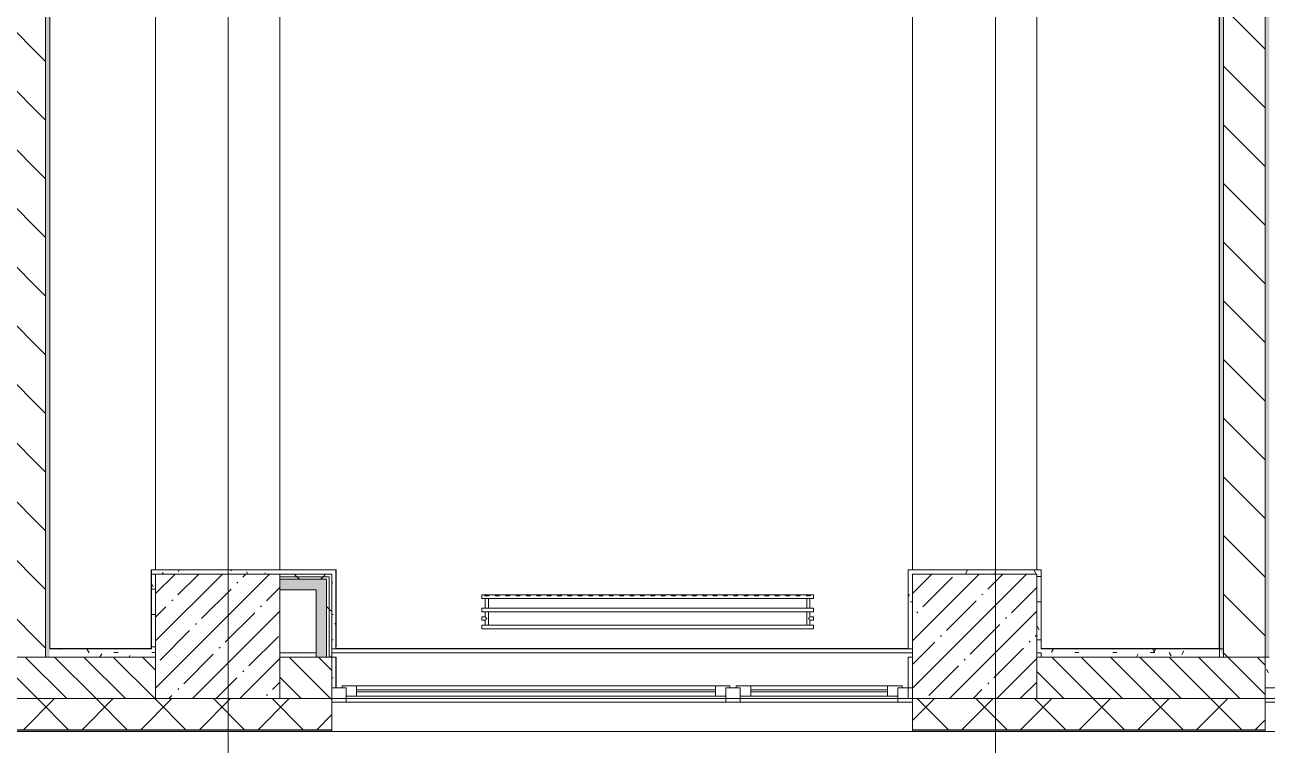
# Model space of a CAD drawing. Header units: millimetres. Extents: x -1113 to 415037, y -3642 to 354837.
# Drawn here: x 173702 to 179692, y -325 to 3148 of the extents above; entities that cross this region are included whole.
import ezdxf

# ---------------------------------------------------------------- set-up
doc = ezdxf.new("R2010")
doc.units = ezdxf.units.MM
for name, color, linetype, lineweight in [('A-FLOR', 7, 'Continuous', 9), ('A-GLAZ', 7, 'Continuous', 9), ('A-GLAZ-1', 7, 'Continuous', 5), ('A-WALL', 7, 'Continuous', 5), ('I-WALL', 7, 'Continuous', 5), ('S-COLS', 7, 'Continuous', 9), ('S-COLS-1', 7, 'Continuous', 5), ('Оси', 7, 'Continuous', 9)]:
    doc.layers.add(name, color=color, linetype=linetype, lineweight=lineweight)
for name, color, linetype, lineweight, true_color in [('A-WALL-1', 9, 'Continuous', 5, 0x808080), ('A-WALL-FNSH-1', 9, 'Continuous', 5, 0x808080), ('M-EQPM-1', 7, 'Continuous', 9, 0xb2b2b2)]:
    doc.layers.add(name, color=color, linetype=linetype, lineweight=lineweight, true_color=true_color)
pattern_1 = [(135, (148772.12, -1e-08), (-141.4214, -141.4214), [])]
pattern_2 = [(135, (148772.12, -1e-08), (-70.71068, -70.71068), [])]
pattern_3 = [(0, (148772.123, -1e-08), (243.84, 60.96), [20.117, -162.763, 20.117, -162.763, -975.36]), (0, (148772.123, -1e-08), (243.84, 60.96), [-365.76, 20.117, -345.643, 20.117, -162.763, -426.72]), (0, (148772.123, -1e-08), (243.84, 60.96), [-914.4, 20.117, -101.803, 20.117, -284.683]), (120, (148863.563, 30.48), (-174.71291, 180.69163), [20.117, -162.763, 20.117, -162.763, -975.36]), (120, (148863.563, 30.48), (-174.71291, 180.69163), [-365.76, 20.117, -345.643, 20.117, -162.763, -426.72]), (120, (148863.563, 30.48), (-174.71291, 180.69163), [-914.4, 20.117, -101.803, 20.117, -284.683]), (240, (148894.043, 152.4), (-69.12709, -241.65163), [20.117, -162.763, 20.117, -162.763, -975.36]), (240, (148894.043, 152.4), (-69.12709, -241.65163), [-365.76, 20.117, -345.643, 20.117, -162.763, -426.72]), (240, (148894.043, 152.4), (-69.12709, -241.65163), [-914.4, 20.117, -101.803, 20.117, -284.683])]
pattern_4 = [(45, (148772.12, -1e-08), (-212.132, 212.132), []), (135, (148772.12, -1e-08), (-212.132, -212.132), [])]

# ---------------------------------------------------------------- blocks, each defined once
blk = doc.blocks.new('BSC_Колонна _Прямоугольная - 600х600-V283-Объем проектирования 2 этажа')
at = {"layer": 'S-COLS-1'}
h = blk.add_hatch(dxfattribs=at)
h.set_pattern_fill('FP_9', color=256, style=0, pattern_type=2)
h.set_pattern_definition([(45, (-25860, -200), (-114.0493, 114.0493), []), (45, (-25745.95, -200), (-114.0493, 114.0493), [201.613, -40.323, 6.706, -33.617])])
h.paths.add_polyline_path([(270.5, -300), (300, -300), (300, 300), (-300, 300), (-300, -300)])
for p, q in [((300, 300), (-300, 300)), ((-300, 300), (-300, -300)), ((300, -300), (300, 300)), ((-300, -300), (300, -300))]:
    blk.add_line(p, q, dxfattribs=at)
blk = doc.blocks.new('BSC_Колонна _Прямоугольная - 600х600-V284-Объем проектирования 2 этажа')
at = {"layer": 'S-COLS-1'}
h = blk.add_hatch(dxfattribs=at)
h.set_pattern_fill('FP_10', color=256, style=0, pattern_type=2)
h.set_pattern_definition([(45, (-29509.74, -200), (-114.04925, 114.04925), []), (45, (-29395.7, -200), (-114.04925, 114.04925), [201.613, -40.323, 6.706, -33.617])])
h.paths.add_polyline_path([(-300, -300), (300, -300), (300, 300), (-300, 300), (-300, -206.9)])
for p, q in [((300, 300), (-300, 300)), ((-300, 300), (-300, -300)), ((300, -300), (300, 300)), ((-300, -300), (300, -300))]:
    blk.add_line(p, q, dxfattribs=at)
blk = doc.blocks.new('120_Окно_СКБ_2Ст - 120_Окно_СКБ_2Ст 2100х2400 _мал створка справа_-22446225-Объем проектирования 2 этажа')
at = {"layer": 'A-GLAZ'}
for p, q in [((-1050, -127), (-1050, -57)), ((-1050, -57), (-980, -57)), ((-980, -57), (-980, -127)), ((150, -127), (150, -57)), ((150, -57), (220, -57)), ((220, -57), (220, -127)), ((980, -127), (980, -57)), ((980, -57), (1050, -57)), ((1050, -57), (1050, -127)), ((150, -87), (-980, -87)), ((-980, -87), (-980, -127)), ((-930, -137), (-930, -87)), ((100, -137), (100, -87)), ((150, -127), (150, -87)), ((980, -87), (220, -87)), ((220, -87), (220, -127)), ((270, -137), (270, -87)), ((930, -137), (930, -87)), ((980, -127), (980, -87)), ((-980, -127), (-1050, -127)), ((-980, -127), (-1000, -127)), ((-1000, -127), (-1000, -137)), ((-1000, -137), (170, -137)), ((170, -137), (-1000, -137)), ((220, -127), (150, -127)), ((170, -127), (150, -127)), ((170, -137), (170, -127)), ((220, -127), (200, -127)), ((200, -127), (200, -137)), ((200, -137), (1000, -137)), ((1000, -137), (200, -137)), ((1050, -127), (980, -127)), ((1000, -127), (980, -127)), ((1000, -137), (1000, -127))]:
    blk.add_line(p, q, dxfattribs=at)
at = {"layer": 'A-GLAZ-1'}
for p, q in [((1050, -57), (-1050, -57)), ((-930, -107), (100, -107)), ((100, -117), (-930, -117)), ((270, -107), (930, -107)), ((930, -117), (270, -117)), ((-1030, -127), (-1000, -127)), ((170, -127), (200, -127)), ((1000, -127), (1030, -127))]:
    blk.add_line(p, q, dxfattribs=at)
blk = doc.blocks.new('120_Окно_СКБ_2Ст - 120_Окно_СКБ_2Ст 2800х2500 4-24273432-Объем проектирования 2 этажа')
at = {"layer": 'A-GLAZ'}
for p, q in [((-1400, -127), (-1400, -57)), ((-1400, -57), (-1330, -57)), ((-1330, -57), (-1330, -127)), ((-570, -127), (-570, -57)), ((-570, -57), (-500, -57)), ((-500, -57), (-500, -127)), ((1330, -127), (1330, -57)), ((1330, -57), (1400, -57)), ((1400, -57), (1400, -127)), ((-570, -87), (-1330, -87)), ((-1330, -87), (-1330, -127)), ((-1280, -137), (-1280, -87)), ((-620, -137), (-620, -87)), ((-570, -127), (-570, -87)), ((1330, -87), (-500, -87)), ((-500, -87), (-500, -127)), ((-450, -137), (-450, -87)), ((1280, -137), (1280, -87)), ((1330, -127), (1330, -87)), ((-1330, -127), (-1400, -127)), ((-1330, -127), (-1350, -127)), ((-1350, -127), (-1350, -137)), ((-1350, -137), (-550, -137)), ((-550, -137), (-1350, -137)), ((-500, -127), (-570, -127)), ((-550, -127), (-570, -127)), ((-550, -137), (-550, -127)), ((-500, -127), (-520, -127)), ((-520, -127), (-520, -137)), ((-520, -137), (1350, -137)), ((1350, -137), (-520, -137)), ((1400, -127), (1330, -127)), ((1350, -127), (1330, -127)), ((1350, -137), (1350, -127))]:
    blk.add_line(p, q, dxfattribs=at)
at = {"layer": 'A-GLAZ-1'}
for p, q in [((1400, -57), (-1400, -57)), ((-1280, -107), (-620, -107)), ((-620, -117), (-1280, -117)), ((-450, -107), (1280, -107)), ((1280, -117), (-450, -117)), ((-1400, -127), (-1350, -127)), ((-550, -127), (-520, -127)), ((1350, -127), (1380, -127))]:
    blk.add_line(p, q, dxfattribs=at)
blk = doc.blocks.new('radiator_prado_classic_z_tip_30_po exemplyaru - Classic Z Тип 30-500-V449-Объем проектирования 2 этажа')
at = {"layer": 'M-EQPM-1'}
for p, q in [((0, -64), (0, -82)), ((0, -64), (1600, -64)), ((1600, -64), (0, -64)), ((0, -82), (0, -64)), ((0, -82), (1600, -82)), ((18.5, -82), (0, -82)), ((17.5, -106.5), (0, -106.5)), ((17.5, -106.5), (0, -106.5)), ((0, -121.5), (0, -106.5)), ((0, -106.5), (0, -107.5)), ((0, -107.5), (0, -112.1)), ((0, -107.5), (0, -108.7)), ((0, -110.3), (0, -107.5)), ((0, -107.5), (0, -107.5)), ((0, -108.7), (0, -110.3)), ((0, -110.3), (0, -114)), ((0, -114), (0, -110.3)), ((0, -112.1), (0, -120.5)), ((0, -114), (0, -117.8)), ((0, -120.5), (0, -114)), ((0, -117.8), (0, -119.3)), ((0, -119.3), (0, -120.5)), ((17.5, -82), (17.5, -106.5)), ((17.5, -82), (17.5, -106.5)), ((17.5, -82), (17.8, -82)), ((18.5, -82), (17.5, -82)), ((17.5, -82), (18.5, -82)), ((30.3, -82), (17.5, -82)), ((17.8, -82), (18.5, -82)), ((18.5, -82), (32.2, -82)), ((32.2, -82), (18.5, -82)), ((18.5, -82), (32.2, -82)), ((32.5, -82), (30.3, -82)), ((32.2, -82), (32.5, -82)), ((32.5, -82), (32.2, -82)), ((32.2, -82), (32.5, -82)), ((1567.8, -82), (32.2, -82)), ((32.5, -146), (32.5, -82)), ((32.5, -146), (32.5, -82)), ((1567.5, -82), (1567.5, -146)), ((1567.5, -82), (1567.5, -146)), ((1567.5, -82), (1567.8, -82)), ((1568.5, -82), (1567.5, -82)), ((1567.5, -82), (1567.8, -82)), ((1567.8, -82), (1567.5, -82)), ((1567.8, -82), (1581.5, -82)), ((1567.8, -82), (1581.5, -82)), ((1581.5, -82), (1567.8, -82)), ((1582.2, -82), (1568.5, -82)), ((1581.5, -82), (1582.5, -82)), ((1581.5, -82), (1582.2, -82)), ((1582.5, -82), (1581.5, -82)), ((1600, -82), (1581.5, -82)), ((1582.5, -82), (1582.2, -82)), ((1582.2, -82), (1582.5, -82)), ((1582.5, -106.5), (1582.5, -82)), ((1582.5, -106.5), (1582.5, -82)), ((1600, -106.5), (1582.5, -106.5)), ((1600, -106.5), (1582.5, -106.5)), ((1600, -82), (1600, -64)), ((1600, -64), (1600, -82)), ((1600, -107.5), (1600, -106.5)), ((1600, -106.5), (1600, -121.5)), ((1600, -107.5), (1600, -106.5)), ((1600, -106.5), (1600, -107.5)), ((1600, -108.7), (1600, -107.5)), ((1600, -120.5), (1600, -107.5)), ((1600, -107.5), (1600, -119.3)), ((1600, -112.1), (1600, -108.7)), ((1600, -120.5), (1600, -112.1)), ((1600, -119.3), (1600, -120.5)), ((0, -120.5), (0, -121.5)), ((0, -120.5), (0, -120.5)), ((0, -121.5), (17.5, -121.5)), ((0, -121.5), (17.5, -121.5)), ((0, -146), (0, -164)), ((1600, -146), (0, -146)), ((0, -146), (18.5, -146)), ((0, -164), (0, -146)), ((0, -164), (1600, -164)), ((17.8, -164), (0, -164)), ((17.5, -121.5), (17.5, -146)), ((17.5, -121.5), (17.5, -146)), ((17.8, -146), (17.5, -146)), ((17.5, -146), (18.5, -146)), ((18.5, -146), (17.5, -146)), ((17.5, -146), (23.1, -146)), ((17.5, -164), (17.5, -210)), ((17.5, -164), (17.5, -210)), ((17.5, -164), (17.8, -164)), ((17.8, -164), (17.5, -164)), ((17.5, -164), (17.8, -164)), ((30.3, -164), (17.5, -164)), ((18.5, -146), (17.8, -146)), ((17.8, -164), (32.2, -164)), ((32.2, -164), (17.8, -164)), ((17.8, -164), (32.2, -164)), ((19.7, -146), (18.5, -146)), ((18.5, -146), (32.2, -146)), ((32.2, -146), (18.5, -146)), ((21.3, -146), (19.7, -146)), ((23.1, -146), (21.3, -146)), ((26.9, -146), (23.1, -146)), ((23.1, -146), (32.5, -146)), ((32.2, -146), (26.9, -146)), ((32.2, -164), (30.3, -164)), ((32.5, -146), (32.2, -146)), ((32.2, -146), (32.5, -146)), ((32.5, -146), (32.2, -146)), ((32.2, -146), (1567.8, -146)), ((32.2, -164), (32.5, -164)), ((32.5, -164), (32.2, -164)), ((32.2, -164), (32.5, -164)), ((32.5, -164), (32.2, -164)), ((1567.8, -164), (32.2, -164)), ((32.5, -210), (32.5, -164)), ((32.5, -210), (32.5, -164)), ((1567.8, -146), (1567.5, -146)), ((1567.5, -146), (1576.9, -146)), ((1567.8, -146), (1567.5, -146)), ((1567.5, -146), (1567.8, -146)), ((1567.5, -164), (1567.5, -210)), ((1567.5, -164), (1567.5, -210)), ((1567.5, -164), (1567.8, -164)), ((1580.3, -164), (1567.5, -164)), ((1567.5, -164), (1567.8, -164)), ((1567.8, -164), (1567.5, -164)), ((1581.5, -146), (1567.8, -146)), ((1581.5, -146), (1567.8, -146)), ((1567.8, -146), (1581.5, -146)), ((1567.8, -164), (1582.2, -164)), ((1567.8, -164), (1582.2, -164)), ((1582.2, -164), (1567.8, -164)), ((1576.9, -146), (1582.5, -146)), ((1582.5, -164), (1580.3, -164)), ((1582.5, -146), (1581.5, -146)), ((1582.5, -146), (1581.5, -146)), ((1581.5, -146), (1582.5, -146)), ((1581.5, -146), (1600, -146)), ((1582.2, -164), (1582.5, -164)), ((1582.2, -164), (1582.5, -164)), ((1582.5, -164), (1582.2, -164)), ((1600, -164), (1582.2, -164)), ((1582.5, -146), (1582.5, -121.5)), ((1582.5, -121.5), (1600, -121.5)), ((1582.5, -146), (1582.5, -121.5)), ((1582.5, -121.5), (1600, -121.5)), ((1582.5, -210), (1582.5, -164)), ((1582.5, -210), (1582.5, -164)), ((1600, -121.5), (1600, -120.5)), ((1600, -121.5), (1600, -120.5)), ((1600, -120.5), (1600, -121.5)), ((1600, -164), (1600, -146)), ((1600, -146), (1600, -164)), ((1600, -210), (0, -210)), ((0, -210), (0, -228)), ((0, -228), (0, -210)), ((0, -210), (17.8, -210)), ((0, -228), (1600, -228)), ((12.5, -228), (0, -228)), ((17.5, -223), (12.5, -228)), ((17.5, -223), (12.5, -228)), ((37.5, -228), (12.5, -228)), ((37.5, -228), (12.5, -228)), ((12.5, -228), (37.5, -228)), ((17.8, -210), (17.5, -210)), ((17.5, -210), (17.8, -210)), ((30.3, -210), (17.5, -210)), ((17.5, -210), (17.8, -210)), ((17.5, -223), (32.5, -223)), ((32.5, -223), (17.5, -223)), ((32.2, -210), (17.8, -210)), ((17.8, -210), (32.2, -210)), ((17.8, -210), (32.2, -210)), ((32.5, -210), (30.3, -210)), ((32.5, -210), (32.2, -210)), ((32.2, -210), (32.5, -210)), ((32.2, -210), (32.5, -210)), ((32.2, -210), (1567.8, -210)), ((37.5, -228), (32.5, -223)), ((32.5, -223), (37.5, -228)), ((62.5, -228), (37.5, -228)), ((67.5, -223), (62.5, -228)), ((67.5, -223), (62.5, -228)), ((87.5, -228), (62.5, -228)), ((87.5, -228), (62.5, -228)), ((62.5, -228), (87.5, -228)), ((67.5, -223), (82.5, -223)), ((82.5, -223), (67.5, -223)), ((87.5, -228), (82.5, -223)), ((82.5, -223), (87.5, -228)), ((112.5, -228), (87.5, -228)), ((117.5, -223), (112.5, -228)), ((117.5, -223), (112.5, -228)), ((137.5, -228), (112.5, -228)), ((137.5, -228), (112.5, -228)), ((112.5, -228), (137.5, -228)), ((117.5, -223), (132.5, -223)), ((132.5, -223), (117.5, -223)), ((137.5, -228), (132.5, -223)), ((132.5, -223), (137.5, -228)), ((162.5, -228), (137.5, -228)), ((167.5, -223), (162.5, -228)), ((167.5, -223), (162.5, -228)), ((187.5, -228), (162.5, -228)), ((187.5, -228), (162.5, -228)), ((162.5, -228), (187.5, -228)), ((167.5, -223), (182.5, -223)), ((182.5, -223), (167.5, -223)), ((187.5, -228), (182.5, -223)), ((182.5, -223), (187.5, -228)), ((212.5, -228), (187.5, -228)), ((217.5, -223), (212.5, -228)), ((217.5, -223), (212.5, -228)), ((237.5, -228), (212.5, -228)), ((237.5, -228), (212.5, -228)), ((212.5, -228), (237.5, -228)), ((217.5, -223), (232.5, -223)), ((232.5, -223), (217.5, -223)), ((237.5, -228), (232.5, -223)), ((232.5, -223), (237.5, -228)), ((262.5, -228), (237.5, -228)), ((267.5, -223), (262.5, -228)), ((267.5, -223), (262.5, -228)), ((287.5, -228), (262.5, -228)), ((287.5, -228), (262.5, -228)), ((262.5, -228), (287.5, -228)), ((267.5, -223), (282.5, -223)), ((282.5, -223), (267.5, -223)), ((287.5, -228), (282.5, -223)), ((282.5, -223), (287.5, -228)), ((312.5, -228), (287.5, -228)), ((317.5, -223), (312.5, -228)), ((317.5, -223), (312.5, -228)), ((337.5, -228), (312.5, -228)), ((337.5, -228), (312.5, -228)), ((312.5, -228), (337.5, -228)), ((317.5, -223), (332.5, -223)), ((332.5, -223), (317.5, -223)), ((337.5, -228), (332.5, -223)), ((332.5, -223), (337.5, -228)), ((362.5, -228), (337.5, -228)), ((367.5, -223), (362.5, -228)), ((367.5, -223), (362.5, -228)), ((387.5, -228), (362.5, -228)), ((387.5, -228), (362.5, -228)), ((362.5, -228), (387.5, -228)), ((367.5, -223), (382.5, -223)), ((382.5, -223), (367.5, -223)), ((387.5, -228), (382.5, -223)), ((382.5, -223), (387.5, -228)), ((412.5, -228), (387.5, -228)), ((417.5, -223), (412.5, -228)), ((417.5, -223), (412.5, -228)), ((437.5, -228), (412.5, -228)), ((437.5, -228), (412.5, -228)), ((412.5, -228), (437.5, -228)), ((417.5, -223), (432.5, -223)), ((432.5, -223), (417.5, -223)), ((437.5, -228), (432.5, -223)), ((432.5, -223), (437.5, -228)), ((462.5, -228), (437.5, -228)), ((467.5, -223), (462.5, -228)), ((467.5, -223), (462.5, -228)), ((487.5, -228), (462.5, -228)), ((487.5, -228), (462.5, -228)), ((462.5, -228), (487.5, -228)), ((467.5, -223), (482.5, -223)), ((482.5, -223), (467.5, -223)), ((487.5, -228), (482.5, -223)), ((482.5, -223), (487.5, -228)), ((512.5, -228), (487.5, -228)), ((517.5, -223), (512.5, -228)), ((517.5, -223), (512.5, -228)), ((537.5, -228), (512.5, -228)), ((537.5, -228), (512.5, -228)), ((512.5, -228), (537.5, -228)), ((517.5, -223), (532.5, -223)), ((532.5, -223), (517.5, -223)), ((537.5, -228), (532.5, -223)), ((532.5, -223), (537.5, -228)), ((562.5, -228), (537.5, -228)), ((567.5, -223), (562.5, -228)), ((567.5, -223), (562.5, -228)), ((587.5, -228), (562.5, -228)), ((587.5, -228), (562.5, -228)), ((562.5, -228), (587.5, -228)), ((567.5, -223), (582.5, -223)), ((582.5, -223), (567.5, -223)), ((587.5, -228), (582.5, -223)), ((582.5, -223), (587.5, -228)), ((612.5, -228), (587.5, -228)), ((617.5, -223), (612.5, -228)), ((617.5, -223), (612.5, -228)), ((637.5, -228), (612.5, -228)), ((637.5, -228), (612.5, -228)), ((612.5, -228), (637.5, -228)), ((617.5, -223), (632.5, -223)), ((632.5, -223), (617.5, -223)), ((637.5, -228), (632.5, -223)), ((632.5, -223), (637.5, -228)), ((662.5, -228), (637.5, -228)), ((667.5, -223), (662.5, -228)), ((667.5, -223), (662.5, -228)), ((687.5, -228), (662.5, -228)), ((687.5, -228), (662.5, -228)), ((662.5, -228), (687.5, -228)), ((667.5, -223), (682.5, -223)), ((682.5, -223), (667.5, -223)), ((687.5, -228), (682.5, -223)), ((682.5, -223), (687.5, -228)), ((712.5, -228), (687.5, -228)), ((717.5, -223), (712.5, -228)), ((717.5, -223), (712.5, -228)), ((737.5, -228), (712.5, -228)), ((737.5, -228), (712.5, -228)), ((712.5, -228), (737.5, -228)), ((717.5, -223), (732.5, -223)), ((732.5, -223), (717.5, -223)), ((737.5, -228), (732.5, -223)), ((732.5, -223), (737.5, -228)), ((762.5, -228), (737.5, -228)), ((767.5, -223), (762.5, -228)), ((767.5, -223), (762.5, -228)), ((787.5, -228), (762.5, -228)), ((787.5, -228), (762.5, -228)), ((762.5, -228), (787.5, -228)), ((767.5, -223), (782.5, -223)), ((782.5, -223), (767.5, -223)), ((787.5, -228), (782.5, -223)), ((782.5, -223), (787.5, -228)), ((812.5, -228), (787.5, -228)), ((817.5, -223), (812.5, -228)), ((817.5, -223), (812.5, -228)), ((837.5, -228), (812.5, -228)), ((837.5, -228), (812.5, -228)), ((812.5, -228), (837.5, -228)), ((817.5, -223), (832.5, -223)), ((832.5, -223), (817.5, -223)), ((837.5, -228), (832.5, -223)), ((832.5, -223), (837.5, -228)), ((862.5, -228), (837.5, -228)), ((867.5, -223), (862.5, -228)), ((867.5, -223), (862.5, -228)), ((887.5, -228), (862.5, -228)), ((887.5, -228), (862.5, -228)), ((862.5, -228), (887.5, -228)), ((867.5, -223), (882.5, -223)), ((882.5, -223), (867.5, -223)), ((887.5, -228), (882.5, -223)), ((882.5, -223), (887.5, -228)), ((912.5, -228), (887.5, -228)), ((917.5, -223), (912.5, -228)), ((917.5, -223), (912.5, -228)), ((937.5, -228), (912.5, -228)), ((937.5, -228), (912.5, -228)), ((912.5, -228), (937.5, -228)), ((917.5, -223), (932.5, -223)), ((932.5, -223), (917.5, -223)), ((937.5, -228), (932.5, -223)), ((932.5, -223), (937.5, -228)), ((962.5, -228), (937.5, -228)), ((967.5, -223), (962.5, -228)), ((967.5, -223), (962.5, -228)), ((987.5, -228), (962.5, -228)), ((987.5, -228), (962.5, -228)), ((962.5, -228), (987.5, -228)), ((967.5, -223), (982.5, -223)), ((982.5, -223), (967.5, -223)), ((987.5, -228), (982.5, -223)), ((982.5, -223), (987.5, -228)), ((1012.5, -228), (987.5, -228)), ((1017.5, -223), (1012.5, -228)), ((1017.5, -223), (1012.5, -228)), ((1037.5, -228), (1012.5, -228)), ((1037.5, -228), (1012.5, -228)), ((1012.5, -228), (1037.5, -228)), ((1017.5, -223), (1032.5, -223)), ((1032.5, -223), (1017.5, -223)), ((1037.5, -228), (1032.5, -223)), ((1032.5, -223), (1037.5, -228)), ((1062.5, -228), (1037.5, -228)), ((1067.5, -223), (1062.5, -228)), ((1067.5, -223), (1062.5, -228)), ((1087.5, -228), (1062.5, -228)), ((1087.5, -228), (1062.5, -228)), ((1062.5, -228), (1087.5, -228)), ((1067.5, -223), (1082.5, -223)), ((1082.5, -223), (1067.5, -223)), ((1087.5, -228), (1082.5, -223)), ((1082.5, -223), (1087.5, -228)), ((1112.5, -228), (1087.5, -228)), ((1117.5, -223), (1112.5, -228)), ((1117.5, -223), (1112.5, -228)), ((1137.5, -228), (1112.5, -228)), ((1137.5, -228), (1112.5, -228)), ((1112.5, -228), (1137.5, -228)), ((1117.5, -223), (1132.5, -223)), ((1132.5, -223), (1117.5, -223)), ((1137.5, -228), (1132.5, -223)), ((1132.5, -223), (1137.5, -228)), ((1162.5, -228), (1137.5, -228)), ((1167.5, -223), (1162.5, -228)), ((1167.5, -223), (1162.5, -228)), ((1187.5, -228), (1162.5, -228)), ((1187.5, -228), (1162.5, -228)), ((1162.5, -228), (1187.5, -228)), ((1167.5, -223), (1182.5, -223)), ((1182.5, -223), (1167.5, -223)), ((1187.5, -228), (1182.5, -223)), ((1182.5, -223), (1187.5, -228)), ((1212.5, -228), (1187.5, -228)), ((1217.5, -223), (1212.5, -228)), ((1217.5, -223), (1212.5, -228)), ((1237.5, -228), (1212.5, -228)), ((1237.5, -228), (1212.5, -228)), ((1212.5, -228), (1237.5, -228)), ((1217.5, -223), (1232.5, -223)), ((1232.5, -223), (1217.5, -223)), ((1237.5, -228), (1232.5, -223)), ((1232.5, -223), (1237.5, -228)), ((1262.5, -228), (1237.5, -228)), ((1267.5, -223), (1262.5, -228)), ((1267.5, -223), (1262.5, -228)), ((1287.5, -228), (1262.5, -228)), ((1287.5, -228), (1262.5, -228)), ((1262.5, -228), (1287.5, -228)), ((1267.5, -223), (1282.5, -223)), ((1282.5, -223), (1267.5, -223)), ((1287.5, -228), (1282.5, -223)), ((1282.5, -223), (1287.5, -228)), ((1312.5, -228), (1287.5, -228)), ((1317.5, -223), (1312.5, -228)), ((1317.5, -223), (1312.5, -228)), ((1337.5, -228), (1312.5, -228)), ((1337.5, -228), (1312.5, -228)), ((1312.5, -228), (1337.5, -228)), ((1317.5, -223), (1332.5, -223)), ((1332.5, -223), (1317.5, -223)), ((1337.5, -228), (1332.5, -223)), ((1332.5, -223), (1337.5, -228)), ((1362.5, -228), (1337.5, -228)), ((1367.5, -223), (1362.5, -228)), ((1367.5, -223), (1362.5, -228)), ((1387.5, -228), (1362.5, -228)), ((1387.5, -228), (1362.5, -228)), ((1362.5, -228), (1387.5, -228)), ((1367.5, -223), (1382.5, -223)), ((1382.5, -223), (1367.5, -223)), ((1387.5, -228), (1382.5, -223)), ((1382.5, -223), (1387.5, -228)), ((1412.5, -228), (1387.5, -228)), ((1417.5, -223), (1412.5, -228)), ((1417.5, -223), (1412.5, -228)), ((1437.5, -228), (1412.5, -228)), ((1437.5, -228), (1412.5, -228)), ((1412.5, -228), (1437.5, -228)), ((1417.5, -223), (1432.5, -223)), ((1432.5, -223), (1417.5, -223)), ((1437.5, -228), (1432.5, -223)), ((1432.5, -223), (1437.5, -228)), ((1462.5, -228), (1437.5, -228)), ((1467.5, -223), (1462.5, -228)), ((1467.5, -223), (1462.5, -228)), ((1487.5, -228), (1462.5, -228)), ((1487.5, -228), (1462.5, -228)), ((1462.5, -228), (1487.5, -228)), ((1467.5, -223), (1482.5, -223)), ((1482.5, -223), (1467.5, -223)), ((1487.5, -228), (1482.5, -223)), ((1482.5, -223), (1487.5, -228)), ((1512.5, -228), (1487.5, -228)), ((1517.5, -223), (1512.5, -228)), ((1517.5, -223), (1512.5, -228)), ((1537.5, -228), (1512.5, -228)), ((1537.5, -228), (1512.5, -228)), ((1512.5, -228), (1537.5, -228)), ((1517.5, -223), (1532.5, -223)), ((1532.5, -223), (1517.5, -223)), ((1537.5, -228), (1532.5, -223)), ((1532.5, -223), (1537.5, -228)), ((1562.5, -228), (1537.5, -228)), ((1567.5, -223), (1562.5, -228)), ((1567.5, -223), (1562.5, -228)), ((1587.5, -228), (1562.5, -228)), ((1587.5, -228), (1562.5, -228)), ((1562.5, -228), (1587.5, -228)), ((1567.8, -210), (1567.5, -210)), ((1567.5, -210), (1567.8, -210)), ((1567.8, -210), (1567.5, -210)), ((1567.5, -210), (1567.8, -210)), ((1567.5, -223), (1582.5, -223)), ((1582.5, -223), (1567.5, -223)), ((1569.7, -210), (1567.8, -210)), ((1567.8, -210), (1582.2, -210)), ((1582.2, -210), (1567.8, -210)), ((1567.8, -210), (1582.2, -210)), ((1582.5, -210), (1569.7, -210)), ((1582.2, -210), (1582.5, -210)), ((1582.5, -210), (1582.2, -210)), ((1582.2, -210), (1582.5, -210)), ((1582.2, -210), (1600, -210)), ((1587.5, -228), (1582.5, -223)), ((1582.5, -223), (1587.5, -228)), ((1600, -228), (1587.5, -228)), ((1600, -228), (1600, -210)), ((1600, -210), (1600, -228))]:
    blk.add_line(p, q, dxfattribs=at)
for points, knots in [([(18.5, -107.5), (18.4, -107.4), (18.3, -107.3), (18.1, -107.1), (17.9, -106.9), (17.8, -106.8), (17.7, -106.7), (17.5, -106.5), (17.5, -106.5), (17.5, -106.5)], [0.7142857, 0.7142857, 0.7142857, 0.7142857, 0.75, 0.7857143, 0.8214286, 0.8571429, 0.8928571, 0.9285714, 1, 1, 1, 1]), ([(17.5, -106.5), (17.5, -106.5), (17.5, -106.5), (17.7, -106.7), (17.8, -106.8), (17.9, -106.9), (18.1, -107.1), (18.3, -107.3), (18.4, -107.4), (18.5, -107.5)], [0, 0, 0, 0, 0.0714286, 0.1071429, 0.1428571, 0.1785714, 0.2142857, 0.25, 0.2857143, 0.2857143, 0.2857143, 0.2857143]), ([(17.5, -106.5), (17.5, -106.5), (17.5, -106.5), (17.7, -106.7), (17.8, -106.8), (17.9, -106.9), (18.1, -107.1), (18.3, -107.3), (18.4, -107.4), (18.5, -107.5)], [0, 0, 0, 0, 0.0714286, 0.1071429, 0.1428571, 0.1785714, 0.2142857, 0.25, 0.2857143, 0.2857143, 0.2857143, 0.2857143]), ([(25, -114), (24.5, -113.5), (23.6, -112.6), (22.4, -111.4), (21.6, -110.6), (21.1, -110.1), (20.8, -109.8), (20.5, -109.5), (20.2, -109.2), (19.8, -108.9), (19.6, -108.6), (19.3, -108.3), (19, -108), (18.7, -107.7), (18.5, -107.5), (18.3, -107.3), (18.1, -107.1), (17.9, -106.9), (17.8, -106.8), (17.7, -106.7), (17.5, -106.5), (17.5, -106.5), (17.5, -106.5)], [0, 0, 0, 0, 0.142857, 0.285714, 0.357143, 0.392857, 0.428571, 0.464286, 0.5, 0.535714, 0.571429, 0.607143, 0.642857, 0.678571, 0.714286, 0.75, 0.785714, 0.821429, 0.857143, 0.892857, 0.928571, 1, 1, 1, 1]), ([(17.5, -121.5), (17.5, -121.5), (17.5, -121.5), (17.7, -121.3), (17.8, -121.2), (17.9, -121.1), (18.1, -120.9), (18.3, -120.7), (18.5, -120.5), (18.7, -120.3), (19, -120), (19.3, -119.7), (19.6, -119.4), (19.8, -119.1), (20.3, -118.7), (20.7, -118.3), (21.1, -117.9), (21.6, -117.4), (22.4, -116.6), (23.6, -115.4), (24.5, -114.5), (25, -114)], [0, 0, 0, 0, 0.071429, 0.107143, 0.142857, 0.178571, 0.214286, 0.25, 0.285714, 0.321429, 0.357143, 0.392857, 0.428571, 0.464286, 0.5, 0.571429, 0.607143, 0.642857, 0.714286, 0.857143, 1, 1, 1, 1]), ([(22.1, -111.1), (21.9, -110.9), (21.6, -110.6), (21.1, -110.1), (20.8, -109.8), (20.5, -109.5), (20.2, -109.2), (19.9, -108.8), (19.7, -108.7), (19.6, -108.6)], [0.2857143, 0.2857143, 0.2857143, 0.2857143, 0.3571429, 0.3928571, 0.4285714, 0.4642857, 0.5, 0.5357143, 0.5714286, 0.5714286, 0.5714286, 0.5714286]), ([(19.6, -108.6), (19.7, -108.7), (19.9, -108.8), (20.3, -109.3), (20.7, -109.7), (21.1, -110.1), (21.6, -110.6), (21.9, -110.9), (22.1, -111.1)], [0.4285714, 0.4285714, 0.4285714, 0.4285714, 0.4642857, 0.5, 0.5714286, 0.6071429, 0.6428571, 0.7142857, 0.7142857, 0.7142857, 0.7142857]), ([(19.6, -108.6), (19.7, -108.7), (19.8, -108.9), (20.3, -109.3), (20.7, -109.7), (21.1, -110.1), (21.6, -110.6), (21.9, -110.9), (22.1, -111.1)], [0.4285714, 0.4285714, 0.4285714, 0.4285714, 0.4642857, 0.5, 0.5714286, 0.6071429, 0.6428571, 0.7142857, 0.7142857, 0.7142857, 0.7142857]), ([(19.6, -119.4), (19.7, -119.3), (19.9, -119.2), (20.3, -118.7), (20.7, -118.3), (21.1, -117.9), (21.6, -117.4), (21.9, -117.1), (22.1, -116.9)], [0.4285714, 0.4285714, 0.4285714, 0.4285714, 0.4642857, 0.5, 0.5714286, 0.6071429, 0.6428571, 0.7142857, 0.7142857, 0.7142857, 0.7142857]), ([(22.1, -116.9), (21.9, -117.1), (21.6, -117.4), (21.1, -117.9), (20.8, -118.2), (20.5, -118.5), (20.2, -118.8), (19.9, -119.2), (19.7, -119.3), (19.6, -119.4)], [0.2857143, 0.2857143, 0.2857143, 0.2857143, 0.3571429, 0.3928571, 0.4285714, 0.4642857, 0.5, 0.5357143, 0.5714286, 0.5714286, 0.5714286, 0.5714286]), ([(22.1, -116.9), (21.9, -117.1), (21.6, -117.4), (21.1, -117.9), (20.8, -118.2), (20.5, -118.5), (20.2, -118.8), (19.8, -119.1), (19.7, -119.3), (19.6, -119.4)], [0.2857143, 0.2857143, 0.2857143, 0.2857143, 0.3571429, 0.3928571, 0.4285714, 0.4642857, 0.5, 0.5357143, 0.5714286, 0.5714286, 0.5714286, 0.5714286]), ([(1575, -114), (1575.5, -113.5), (1576.4, -112.6), (1577.6, -111.4), (1578.4, -110.6), (1578.9, -110.1), (1579.2, -109.8), (1579.5, -109.5), (1579.8, -109.2), (1580.1, -108.8), (1580.4, -108.6), (1580.7, -108.3), (1581, -108), (1581.3, -107.7), (1581.5, -107.5), (1581.7, -107.3), (1581.9, -107.1), (1582.1, -106.9), (1582.2, -106.8), (1582.3, -106.7), (1582.5, -106.5), (1582.5, -106.5), (1582.5, -106.5)], [0, 0, 0, 0, 0.142857, 0.285714, 0.357143, 0.392857, 0.428571, 0.464286, 0.5, 0.535714, 0.571429, 0.607143, 0.642857, 0.678571, 0.714286, 0.75, 0.785714, 0.821429, 0.857143, 0.892857, 0.928571, 1, 1, 1, 1]), ([(1582.5, -121.5), (1582.5, -121.5), (1582.5, -121.5), (1582.3, -121.3), (1582.2, -121.2), (1582.1, -121.1), (1581.9, -120.9), (1581.7, -120.7), (1581.5, -120.5), (1581.3, -120.3), (1581, -120), (1580.7, -119.7), (1580.4, -119.4), (1580.1, -119.2), (1579.7, -118.7), (1579.3, -118.3), (1578.9, -117.9), (1578.4, -117.4), (1577.6, -116.6), (1576.4, -115.4), (1575.5, -114.5), (1575, -114)], [0, 0, 0, 0, 0.071429, 0.107143, 0.142857, 0.178571, 0.214286, 0.25, 0.285714, 0.321429, 0.357143, 0.392857, 0.428571, 0.464286, 0.5, 0.571429, 0.607143, 0.642857, 0.714286, 0.857143, 1, 1, 1, 1]), ([(1580.4, -108.6), (1580.3, -108.7), (1580.1, -108.8), (1579.7, -109.3), (1579.3, -109.7), (1578.9, -110.1), (1578.4, -110.6), (1578.1, -110.9), (1577.9, -111.1)], [0.4285714, 0.4285714, 0.4285714, 0.4285714, 0.4642857, 0.5, 0.5714286, 0.6071429, 0.6428571, 0.7142857, 0.7142857, 0.7142857, 0.7142857]), ([(1577.9, -111.1), (1578.1, -110.9), (1578.4, -110.6), (1578.9, -110.1), (1579.2, -109.8), (1579.5, -109.5), (1579.8, -109.2), (1580.1, -108.8), (1580.3, -108.7), (1580.4, -108.6)], [0.2857143, 0.2857143, 0.2857143, 0.2857143, 0.3571429, 0.3928571, 0.4285714, 0.4642857, 0.5, 0.5357143, 0.5714286, 0.5714286, 0.5714286, 0.5714286]), ([(1579.2, -109.8), (1579.1, -109.9), (1578.9, -110.1), (1578.4, -110.6), (1578.1, -110.9), (1577.9, -111.1)], [0.5714286, 0.5714286, 0.5714286, 0.5714286, 0.6071429, 0.6428571, 0.7142857, 0.7142857, 0.7142857, 0.7142857]), ([(1577.9, -116.9), (1578.1, -117.1), (1578.4, -117.4), (1578.9, -117.9), (1579.2, -118.2), (1579.5, -118.5), (1579.8, -118.8), (1580.1, -119.2), (1580.3, -119.3), (1580.4, -119.4)], [0.2857143, 0.2857143, 0.2857143, 0.2857143, 0.3571429, 0.3928571, 0.4285714, 0.4642857, 0.5, 0.5357143, 0.5714286, 0.5714286, 0.5714286, 0.5714286]), ([(1577.9, -116.9), (1578.1, -117.1), (1578.4, -117.4), (1578.9, -117.9), (1579.1, -118.1), (1579.2, -118.2)], [0.2857143, 0.2857143, 0.2857143, 0.2857143, 0.3571429, 0.3928571, 0.4285714, 0.4285714, 0.4285714, 0.4285714]), ([(1580.4, -119.4), (1580.3, -119.3), (1580.1, -119.2), (1579.7, -118.7), (1579.3, -118.3), (1578.9, -117.9), (1578.4, -117.4), (1578.1, -117.1), (1577.9, -116.9)], [0.4285714, 0.4285714, 0.4285714, 0.4285714, 0.4642857, 0.5, 0.5714286, 0.6071429, 0.6428571, 0.7142857, 0.7142857, 0.7142857, 0.7142857]), ([(1580.4, -108.6), (1580.3, -108.7), (1580.1, -108.8), (1579.7, -109.3), (1579.4, -109.6), (1579.2, -109.8)], [0.4285714, 0.4285714, 0.4285714, 0.4285714, 0.4642857, 0.5, 0.5714286, 0.5714286, 0.5714286, 0.5714286]), ([(1582.5, -106.5), (1582.5, -106.5), (1582.5, -106.5), (1582.3, -106.7), (1582.2, -106.8), (1582.1, -106.9), (1581.9, -107.1), (1581.7, -107.3), (1581.6, -107.4), (1581.5, -107.5)], [0, 0, 0, 0, 0.0714286, 0.1071429, 0.1428571, 0.1785714, 0.2142857, 0.25, 0.2857143, 0.2857143, 0.2857143, 0.2857143]), ([(1582.5, -106.5), (1582.5, -106.5), (1582.5, -106.5), (1582.3, -106.7), (1582.2, -106.8), (1582.1, -106.9), (1581.9, -107.1), (1581.7, -107.3), (1581.6, -107.4), (1581.5, -107.5)], [0, 0, 0, 0, 0.0714286, 0.1071429, 0.1428571, 0.1785714, 0.2142857, 0.25, 0.2857143, 0.2857143, 0.2857143, 0.2857143]), ([(1581.5, -107.5), (1581.6, -107.4), (1581.7, -107.3), (1581.9, -107.1), (1582.1, -106.9), (1582.2, -106.8), (1582.3, -106.7), (1582.5, -106.5), (1582.5, -106.5), (1582.5, -106.5)], [0.7142857, 0.7142857, 0.7142857, 0.7142857, 0.75, 0.7857143, 0.8214286, 0.8571429, 0.8928571, 0.9285714, 1, 1, 1, 1]), ([(17.5, -121.5), (17.5, -121.5), (17.5, -121.5), (17.7, -121.3), (17.8, -121.2), (17.9, -121.1), (18.1, -120.9), (18.3, -120.7), (18.4, -120.6), (18.5, -120.5)], [0, 0, 0, 0, 0.0714286, 0.1071429, 0.1428571, 0.1785714, 0.2142857, 0.25, 0.2857143, 0.2857143, 0.2857143, 0.2857143]), ([(18.5, -120.5), (18.4, -120.6), (18.3, -120.7), (18.1, -120.9), (17.9, -121.1), (17.8, -121.2), (17.7, -121.3), (17.5, -121.5), (17.5, -121.5), (17.5, -121.5)], [0.7142857, 0.7142857, 0.7142857, 0.7142857, 0.75, 0.7857143, 0.8214286, 0.8571429, 0.8928571, 0.9285714, 1, 1, 1, 1]), ([(18.5, -120.5), (18.4, -120.6), (18.3, -120.7), (18.1, -120.9), (17.9, -121.1), (17.8, -121.2), (17.7, -121.3), (17.5, -121.5), (17.5, -121.5), (17.5, -121.5)], [0.7142857, 0.7142857, 0.7142857, 0.7142857, 0.75, 0.7857143, 0.8214286, 0.8571429, 0.8928571, 0.9285714, 1, 1, 1, 1]), ([(1581.5, -120.5), (1581.6, -120.6), (1581.7, -120.7), (1581.9, -120.9), (1582.1, -121.1), (1582.2, -121.2), (1582.3, -121.3), (1582.5, -121.5), (1582.5, -121.5), (1582.5, -121.5)], [0.7142857, 0.7142857, 0.7142857, 0.7142857, 0.75, 0.7857143, 0.8214286, 0.8571429, 0.8928571, 0.9285714, 1, 1, 1, 1]), ([(1581.5, -120.5), (1581.6, -120.6), (1581.7, -120.7), (1581.9, -120.9), (1582.1, -121.1), (1582.2, -121.2), (1582.3, -121.3), (1582.5, -121.5), (1582.5, -121.5), (1582.5, -121.5)], [0.7142857, 0.7142857, 0.7142857, 0.7142857, 0.75, 0.7857143, 0.8214286, 0.8571429, 0.8928571, 0.9285714, 1, 1, 1, 1]), ([(1582.5, -121.5), (1582.5, -121.5), (1582.5, -121.5), (1582.3, -121.3), (1582.2, -121.2), (1582.1, -121.1), (1581.9, -120.9), (1581.7, -120.7), (1581.6, -120.6), (1581.5, -120.5)], [0, 0, 0, 0, 0.0714286, 0.1071429, 0.1428571, 0.1785714, 0.2142857, 0.25, 0.2857143, 0.2857143, 0.2857143, 0.2857143])]:
    blk.add_open_spline(points, degree=3, knots=knots, dxfattribs=at)
for points in [[(19.6, -108.6), (19.5, -108.5), (19.3, -108.3), (19, -108), (18.7, -107.7), (18.6, -107.6), (18.5, -107.5)], [(18.5, -107.5), (18.6, -107.6), (18.7, -107.7), (19, -108), (19.3, -108.3), (19.5, -108.5), (19.6, -108.6)], [(18.5, -107.5), (18.6, -107.6), (18.7, -107.7), (19, -108), (19.3, -108.3), (19.5, -108.5), (19.6, -108.6)], [(18.5, -120.5), (18.6, -120.4), (18.7, -120.3), (19, -120), (19.3, -119.7), (19.5, -119.5), (19.6, -119.4)], [(19.6, -119.4), (19.5, -119.5), (19.3, -119.7), (19, -120), (18.7, -120.3), (18.6, -120.4), (18.5, -120.5)], [(19.6, -119.4), (19.5, -119.5), (19.3, -119.7), (19, -120), (18.7, -120.3), (18.6, -120.4), (18.5, -120.5)], [(25, -114), (24.5, -113.5), (23.6, -112.6), (22.6, -111.6), (22.1, -111.1)], [(22.1, -111.1), (22.6, -111.6), (23.6, -112.6), (24.5, -113.5), (25, -114)], [(22.1, -111.1), (22.6, -111.6), (23.6, -112.6), (24.5, -113.5), (25, -114)], [(22.1, -116.9), (22.6, -116.4), (23.6, -115.4), (24.5, -114.5), (25, -114)], [(25, -114), (24.5, -114.5), (23.6, -115.4), (22.6, -116.4), (22.1, -116.9)], [(25, -114), (24.5, -114.5), (23.6, -115.4), (22.6, -116.4), (22.1, -116.9)], [(1577.9, -111.1), (1577.4, -111.6), (1576.4, -112.6), (1575.5, -113.5), (1575, -114)], [(1577.9, -111.1), (1577.4, -111.6), (1576.4, -112.6), (1575.5, -113.5), (1575, -114)], [(1575, -114), (1575.5, -113.5), (1576.4, -112.6), (1577.4, -111.6), (1577.9, -111.1)], [(1575, -114), (1575.5, -114.5), (1576.4, -115.4), (1577.4, -116.4), (1577.9, -116.9)], [(1575, -114), (1575.5, -114.5), (1576.4, -115.4), (1577.4, -116.4), (1577.9, -116.9)], [(1577.9, -116.9), (1577.4, -116.4), (1576.4, -115.4), (1575.5, -114.5), (1575, -114)], [(1579.2, -118.2), (1579.3, -118.3), (1579.5, -118.5), (1579.8, -118.8), (1580.1, -119.2), (1580.3, -119.3), (1580.4, -119.4)], [(1581.5, -107.5), (1581.4, -107.6), (1581.3, -107.7), (1581, -108), (1580.7, -108.3), (1580.5, -108.5), (1580.4, -108.6)], [(1581.5, -107.5), (1581.4, -107.6), (1581.3, -107.7), (1581, -108), (1580.7, -108.3), (1580.5, -108.5), (1580.4, -108.6)], [(1580.4, -108.6), (1580.5, -108.5), (1580.7, -108.3), (1581, -108), (1581.3, -107.7), (1581.4, -107.6), (1581.5, -107.5)], [(1580.4, -119.4), (1580.5, -119.5), (1580.7, -119.7), (1581, -120), (1581.3, -120.3), (1581.4, -120.4), (1581.5, -120.5)], [(1580.4, -119.4), (1580.5, -119.5), (1580.7, -119.7), (1581, -120), (1581.3, -120.3), (1581.4, -120.4), (1581.5, -120.5)], [(1581.5, -120.5), (1581.4, -120.4), (1581.3, -120.3), (1581, -120), (1580.7, -119.7), (1580.5, -119.5), (1580.4, -119.4)]]:
    blk.add_open_spline(points, degree=3, dxfattribs=at)

msp = doc.modelspace()

# ---------------------------------------------------------------- hatches: boundary and pattern name
at = {"layer": 'A-WALL'}
h = msp.add_hatch(dxfattribs=at)
h.set_pattern_fill('FP_2', color=256, style=0, pattern_type=2)
h.set_pattern_definition(pattern_2)
h.paths.add_polyline_path([(173582.1, -100), (174332.1, -100), (174332.1, 100), (173582.1, 100), (173582.1, 39.8)])
h.paths.add_polyline_path([(171289, -100), (171482.1, -100), (171482.1, 100), (171282.1, 100), (171282.1, -100)])
h = msp.add_hatch(dxfattribs=at)
h.set_pattern_fill('FP_2', color=256, style=0, pattern_type=2)
h.set_pattern_definition(pattern_2)
h.paths.add_polyline_path([(175181.9, -100), (175181.9, 100), (174932.1, 100), (174932.1, -100)])
h = msp.add_hatch(dxfattribs=at)
h.set_pattern_fill('FP_2', color=256, style=0, pattern_type=2)
h.set_pattern_definition(pattern_2)
h.paths.add_polyline_path([(179239, -100), (179682.1, -100), (179682.1, 100), (178581.9, 100), (178581.9, -100)])
h = msp.add_hatch(dxfattribs=at)
h.set_pattern_fill('FP_24', color=256, style=0, pattern_type=2)
h.set_pattern_definition([(45, (148772.12, -1e-08), (-141.42136, 141.42136), []), (135, (148772.12, -1e-08), (-141.42136, -141.42136), [])])
h.paths.add_polyline_path([(224252.1, -250), (224472.1, -250), (224472.1, -100), (220332.1, -100), (220332.1, -250), (224048.6, -250)])
h.paths.add_polyline_path([(216098.5, -250), (219432.1, -250), (219432.1, -100), (215832.1, -100), (215832.1, -250)])
h.paths.add_polyline_path([(214182.1, -250), (214932.1, -250), (214932.1, -100), (213932.1, -100), (213932.1, -250)])
h.paths.add_polyline_path([(210182.1, -250), (210832.1, -250), (210832.1, -100), (209682.1, -100), (209682.1, -250)])
h.paths.add_polyline_path([(207582.1, -250), (207582.1, -100), (206832.1, -100), (206832.1, -250), (207425.7, -250)])
h.paths.add_polyline_path([(205182.1, -250), (205932.1, -250), (205932.1, -100), (205182.1, -100), (205182.1, -118)])
h.paths.add_polyline_path([(200682.1, -250), (202082.1, -250), (202082.1, -100), (200682.1, -100)])
h.paths.add_polyline_path([(196584.7, -250), (197582.1, -250), (197582.1, -100), (196182.1, -100), (196182.1, -250)])
h.paths.add_polyline_path([(191682.1, -250), (192808.5, -250), (192808.5, -100), (191432.1, -100), (191432.1, -250), (191525.5, -250)])
h.paths.add_polyline_path([(194082.1, -250), (194082.1, -100), (193708.5, -100), (193708.5, -250)])
h.paths.add_polyline_path([(187262.1, -250), (188332.1, -250), (188332.1, -100), (186762.1, -100), (186762.1, -250), (187189.1, -250)])
h.paths.add_polyline_path([(181782.1, -250), (182642.1, -250), (182642.1, -100), (181782.1, -100), (181782.1, -118)])
h.paths.add_polyline_path([(183575.5, -250), (184662.1, -250), (184662.1, -100), (183542.1, -100), (183542.1, -250)])
h.paths.add_polyline_path([(178516.3, -250), (179682.1, -250), (179682.1, -100), (177981.9, -100), (177981.9, -250)])
h.paths.add_polyline_path([(171289, -250), (171482.1, -250), (171482.1, -100), (170382.1, -100), (170382.1, -250), (171282.1, -250)])
h.paths.add_polyline_path([(174902.6, -250), (175181.9, -250), (175181.9, -100), (173582.1, -100), (173582.1, -250), (174332.1, -250)])
h.paths.add_polyline_path([(165432.1, -250), (166032.1, -250), (166032.1, -100), (164882.1, -100), (164882.1, -250)])
h.paths.add_polyline_path([(167582.1, -250), (167582.1, -100), (166932.1, -100), (166932.1, -250), (166952.6, -250)])
h.paths.add_polyline_path([(160932.1, -250), (161782.1, -250), (161782.1, -100), (160432.1, -100), (160432.1, -250), (160448, -250)])
h.paths.add_polyline_path([(155388.8, -250), (157332.1, -250), (157332.1, -100), (153402.1, -100), (153402.1, -250), (154666.1, -250)])
h.paths.add_polyline_path([(148662.1, -250), (152502.1, -250), (152502.1, -100), (148512.1, -100), (148512.1, -250)])
at = {"layer": 'I-WALL'}
h = msp.add_hatch(dxfattribs=at)
h.set_pattern_fill('FP_191', color=256, style=0, pattern_type=2)
h.set_pattern_definition(pattern_3)
h.paths.add_polyline_path([(179682.1, 100), (179702.1, 100), (179702.1, 7900), (179682.1, 7900), (179682.1, 120)])
h = msp.add_hatch(dxfattribs=at)
h.set_pattern_fill('FP_23', color=256, style=0, pattern_type=2)
h.set_pattern_definition(pattern_1)
h.paths.add_polyline_path([(173802.1, 100), (173802.1, 7700), (173602.1, 7700), (173602.1, 100)])
h = msp.add_hatch(dxfattribs=at)
h.set_pattern_fill('FP_23', color=256, style=0, pattern_type=2)
h.set_pattern_definition(pattern_1)
h.paths.add_polyline_path([(179682.1, 100), (179682.1, 7700), (179482.1, 7700), (179482.1, 100), (179600.4, 100)])
h = msp.add_hatch(dxfattribs=at)
h.set_pattern_fill('FP_191', color=256, style=0, pattern_type=2)
h.set_pattern_definition(pattern_3)
h.paths.add_polyline_path([(173822.1, 100), (173822.1, 7080), (173802.1, 7080), (173802.1, 100)])
h = msp.add_hatch(dxfattribs=at)
h.set_pattern_fill('FP_191', color=256, style=0, pattern_type=2)
h.set_pattern_definition(pattern_3)
h.paths.add_polyline_path([(179482.1, 100), (179482.1, 7100), (179462.1, 7100), (179462.6, 140), (179480.1, 104.1)])
h = msp.add_hatch(dxfattribs=at)
h.set_pattern_fill('FP_191', color=256, style=0, pattern_type=2)
h.set_pattern_definition(pattern_3)
h.paths.add_polyline_path([(174332.1, 140), (174330.5, 520), (174312.1, 520), (174312.1, 141)])
h = msp.add_hatch(dxfattribs=at)
h.set_pattern_fill('FP_191', color=256, style=0, pattern_type=2)
h.set_pattern_definition(pattern_3)
h.paths.add_polyline_path([(174902.6, 500), (175202.1, 500), (175201.3, 520), (174332.1, 520), (174332.1, 500)])
h = msp.add_hatch(dxfattribs=at)
h.set_pattern_fill('FP_192', color=256, style=0, pattern_type=2)
h.set_pattern_definition(pattern_4)
h.paths.add_polyline_path([(175169.6, 487.5), (175169.2, 500), (174932.1, 500), (174932.1, 487.5), (175157.1, 487.5)])
h = msp.add_hatch(dxfattribs=at)
h.set_pattern_fill('FP_192', color=256, style=0, pattern_type=2)
h.set_pattern_definition(pattern_4)
h.paths.add_polyline_path([(175107.1, 475), (175157.1, 475), (175156.7, 487.5), (174932.1, 487.5), (174932.1, 475)])
h = msp.add_hatch(dxfattribs=at)
h.set_pattern_fill('FP_192', color=256, style=0, pattern_type=2)
h.set_pattern_definition(pattern_4)
h.paths.add_polyline_path([(175169.6, 100), (175169.6, 487.5), (175157.1, 487.5), (175157.1, 100)])
h = msp.add_hatch(dxfattribs=at)
h.set_pattern_fill('FP_192', color=256, style=0, pattern_type=2)
h.set_pattern_definition(pattern_4)
h.paths.add_polyline_path([(175181.9, 100), (175182.1, 100), (175182.1, 500), (175169.6, 500), (175169.6, 100)])
h = msp.add_hatch(dxfattribs=at)
h.set_pattern_fill('FP_191', color=256, style=0, pattern_type=2)
h.set_pattern_definition(pattern_3)
h.paths.add_polyline_path([(175202.1, 140), (175202.1, 500), (175182.1, 500), (175182.1, 140)])
h = msp.add_hatch(dxfattribs=at)
h.set_pattern_fill('FP_191', color=256, style=0, pattern_type=2)
h.set_pattern_definition(pattern_3)
h.paths.add_polyline_path([(177981.9, 140), (177981.9, 520), (177961.9, 520), (177961.9, 141)])
h = msp.add_hatch(dxfattribs=at)
h.set_pattern_fill('FP_191', color=256, style=0, pattern_type=2)
h.set_pattern_definition(pattern_3)
h.paths.add_polyline_path([(178516.3, 500), (178601.9, 500), (178601.9, 520), (177981.9, 520), (177981.9, 500)])
h = msp.add_hatch(dxfattribs=at)
h.set_pattern_fill('FP_191', color=256, style=0, pattern_type=2)
h.set_pattern_definition(pattern_3)
h.paths.add_polyline_path([(178581.9, 120), (178601.9, 120), (178601.9, 500), (178581.9, 500)])
for points in [[(175107.1, 425), (175107.1, 475), (174932.1, 475), (174932.1, 425)], [(175157.1, 100), (175157.1, 475), (175107.1, 475), (175107.1, 100)]]:
    msp.add_hatch(color=256, dxfattribs=at).paths.add_polyline_path(points)
h = msp.add_hatch(dxfattribs=at)
h.set_pattern_fill('FP_191', color=256, style=0, pattern_type=2)
h.set_pattern_definition(pattern_3)
h.paths.add_polyline_path([(174332.1, 100), (174332.1, 140), (173822.1, 140), (173822.1, 100), (174179.9, 100)])
h = msp.add_hatch(dxfattribs=at)
h.set_pattern_fill('FP_191', color=256, style=0, pattern_type=2)
h.set_pattern_definition(pattern_3)
h.paths.add_polyline_path([(179482.1, 100), (179462.1, 140), (178602.9, 140), (178601.9, 100), (179462.1, 100)])
h = msp.add_hatch(dxfattribs=at)
h.set_pattern_fill('FP_191', color=256, style=0, pattern_type=2)
h.set_pattern_definition(pattern_3)
h.paths.add_polyline_path([(175181.9, -48), (175201.9, -48), (175201.9, 100), (175181.9, 100), (175181.9, 22.8)])
h = msp.add_hatch(dxfattribs=at)
h.set_pattern_fill('FP_191', color=256, style=0, pattern_type=2)
h.set_pattern_definition(pattern_3)
h.paths.add_polyline_path([(179682.1, -48), (179702.1, -48), (179702.1, 100), (179682.1, 100), (179682.1, -25)])

# ---------------------------------------------------------------- linework, layer by layer
at = {"layer": 'A-FLOR'}
for p, q in [((174332.1, 520), (174332.1, 7072)), ((174932.1, 7072), (174932.1, 520)), ((177981.9, 520), (177981.9, 7070.9)), ((178581.9, 7080), (178581.9, 520)), ((175202.1, 140), (175202.1, 500))]:
    msp.add_line(p, q, dxfattribs=at)
at = {"layer": 'A-WALL'}
for p, q in [((173802.1, 7700), (173802.1, 100)), ((179462.1, 100), (179462.1, 7080)), ((173822.1, 140), (173822.1, 6180)), ((175169.6, 487.5), (174932.1, 487.5)), ((175169.6, 100), (175169.6, 487.5)), ((177961.9, 141), (177961.9, 520)), ((178601.9, 500), (178601.9, 140)), ((175157.1, 475), (174932.1, 475)), ((175157.1, 100), (175157.1, 475)), ((173822.1, 140), (174312.1, 140)), ((174312.1, 140), (174312.1, 150)), ((178626.9, 140), (178602.9, 140)), ((173562.1, 100), (174332.1, 100)), ((177961.9, -100), (177961.9, -48)), ((173582.1, -100), (174332.1, -100)), ((174932.1, -100), (175181.9, -100)), ((178581.9, -100), (179682.1, -100)), ((173582.1, -250), (175181.9, -250)), ((173582.1, -253), (175181.9, -253)), ((177981.9, -258), (175181.9, -258)), ((177981.9, -250), (179682.1, -250)), ((177981.9, -253), (179682.1, -253)), ((181782.1, -258), (179682.1, -258))]:
    msp.add_line(p, q, dxfattribs=at)
at = {"layer": 'A-WALL-1'}
for p, q in [((179682.1, 7900), (179682.1, -250)), ((179482.1, 100), (179482.1, 7700)), ((174332.1, 500), (174312.1, 500)), ((174932.1, 500), (175182.1, 500)), ((175202.1, 520), (174952.6, 520)), ((175182.1, 100), (175182.1, 500)), ((175202.1, 500), (175202.1, 520)), ((178601.9, 520), (177961.9, 520)), ((174932.1, 425), (175107.1, 425)), ((175107.1, 425), (175107.1, 100)), ((174312.1, 160.5), (174312.1, 150)), ((174312.1, 150), (174332.1, 150)), ((175182.1, 140), (175202.1, 140)), ((177961.9, 140), (177981.9, 140)), ((178581.9, 120), (178601.9, 120)), ((178601.9, 120), (178601.9, 100)), ((179482.1, 140), (178626.9, 140)), ((175201.9, 100), (174932.1, 100)), ((175181.9, 100), (175181.9, -250)), ((175201.9, -48), (175201.9, 100)), ((178581.9, 100), (179702.1, 100)), ((175181.9, -48), (175201.9, -48)), ((179682.1, -48), (179702.1, -48)), ((177981.9, -100), (177981.9, -250))]:
    msp.add_line(p, q, dxfattribs=at)
at = {"layer": 'A-WALL-FNSH-1'}
for p, q in [((179461.1, 7079), (179461.1, 141)), ((173823.1, 141), (173823.1, 6180)), ((174311.1, 521), (174311.1, 141)), ((175203.1, 521), (174311.1, 521)), ((174311.1, 520), (174952.6, 520)), ((174312.1, 160.5), (174312.1, 520)), ((174952.6, 520), (174952.6, 521)), ((175203.1, 150), (175203.1, 521)), ((177960.9, 521), (177960.9, 141)), ((178602.9, 521), (177960.9, 521)), ((178601.9, 520), (178601.9, 500)), ((178602.9, 141), (178602.9, 521)), ((174311.1, 141), (173823.1, 141)), ((174311.1, 160.5), (174312.1, 160.5)), ((175202.1, 150), (175203.1, 150)), ((177960.9, 141), (177961.9, 141)), ((179461.1, 141), (178602.9, 141)), ((175202.9, 100), (175201.9, 100)), ((175202.9, -48), (175202.9, 100)), ((177961.9, 100), (177960.9, 100)), ((177960.9, 100), (177960.9, -48)), ((177961.9, -48), (177961.9, 100)), ((175201.9, -48), (175202.9, -48)), ((177960.9, -48), (177961.9, -48)), ((173582.1, -258), (175181.9, -258)), ((175181.9, -258), (175181.9, -250)), ((177981.9, -250), (177981.9, -258)), ((177981.9, -258), (179682.1, -258)), ((179682.1, -258), (179682.1, -250))]:
    msp.add_line(p, q, dxfattribs=at)
at = {"layer": 'I-WALL'}
for p, q in [((174932.1, 120), (175107.1, 120)), ((175182.1, 120), (177981.9, 120)), ((175202.1, 141), (177960.9, 141)), ((177961.9, 140), (175202.1, 140)), ((177961.9, 141), (177961.9, 140)), ((178602.9, 140), (178601.9, 140)), ((177981.9, 100), (177961.9, 100)), ((177981.9, -48), (177961.9, -48)), ((177981.9, -100), (175181.9, -100)), ((181782.1, -100), (179682.1, -100))]:
    msp.add_line(p, q, dxfattribs=at)
at = {"layer": 'Оси'}
for points in [[(174682.1, -1906.3), (174682.1, 3093.7), (174682.1, 22398.1), (174682.1, 27398.1)], [(178382.1, -1906.3), (178382.1, 3093.7), (178382.1, 22398.1), (178382.1, 27398.1)]]:
    msp.add_lwpolyline(points, dxfattribs=at)

# ---------------------------------------------------------------- block references
at = {"layer": 'A-GLAZ', "color": 3, "rotation": 180}
for name, p in [('120_Окно_СКБ_2Ст - 120_Окно_СКБ_2Ст 2800х2500 4-24273432-Объем проектирования 2 этажа', (176581.9, -175)), ('120_Окно_СКБ_2Ст - 120_Окно_СКБ_2Ст 2100х2400 _мал створка справа_-22446225-Объем проектирования 2 этажа', (180732.1, -175))]:
    msp.add_blockref(name, p, dxfattribs=at)
at = {"layer": 'M-EQPM-1', "rotation": 180}
msp.add_blockref('radiator_prado_classic_z_tip_30_po exemplyaru - Classic Z Тип 30-500-V449-Объем проектирования 2 этажа', (177504.8, 172), dxfattribs=at)
at = {"layer": 'S-COLS'}
for name, p in [('BSC_Колонна _Прямоугольная - 600х600-V283-Объем проектирования 2 этажа', (174632.1, 200)), ('BSC_Колонна _Прямоугольная - 600х600-V284-Объем проектирования 2 этажа', (178281.9, 200))]:
    msp.add_blockref(name, p, dxfattribs=at)

doc.saveas('drawing.dxf')
